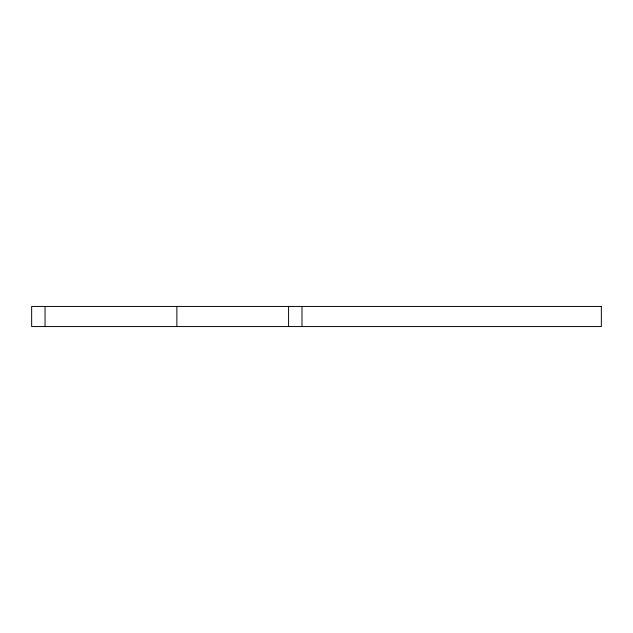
<?xml version="1.0" encoding="UTF-8"?>
<svg xmlns="http://www.w3.org/2000/svg" width="633" height="633" viewBox="0 0 633 633"><rect width="100%" height="100%" fill="white"/><g stroke="black" fill="none" stroke-linecap="round" stroke-linejoin="round"><path stroke-width="0.95" d="M301.981 306.443L301.981 326.557M288.577 306.443L288.577 326.557M176.868 306.443L176.868 326.557M45.054 306.443L45.054 326.557M601.35 306.443L31.65 306.443L31.65 326.557L601.35 326.557L601.35 306.443"/></g></svg>
